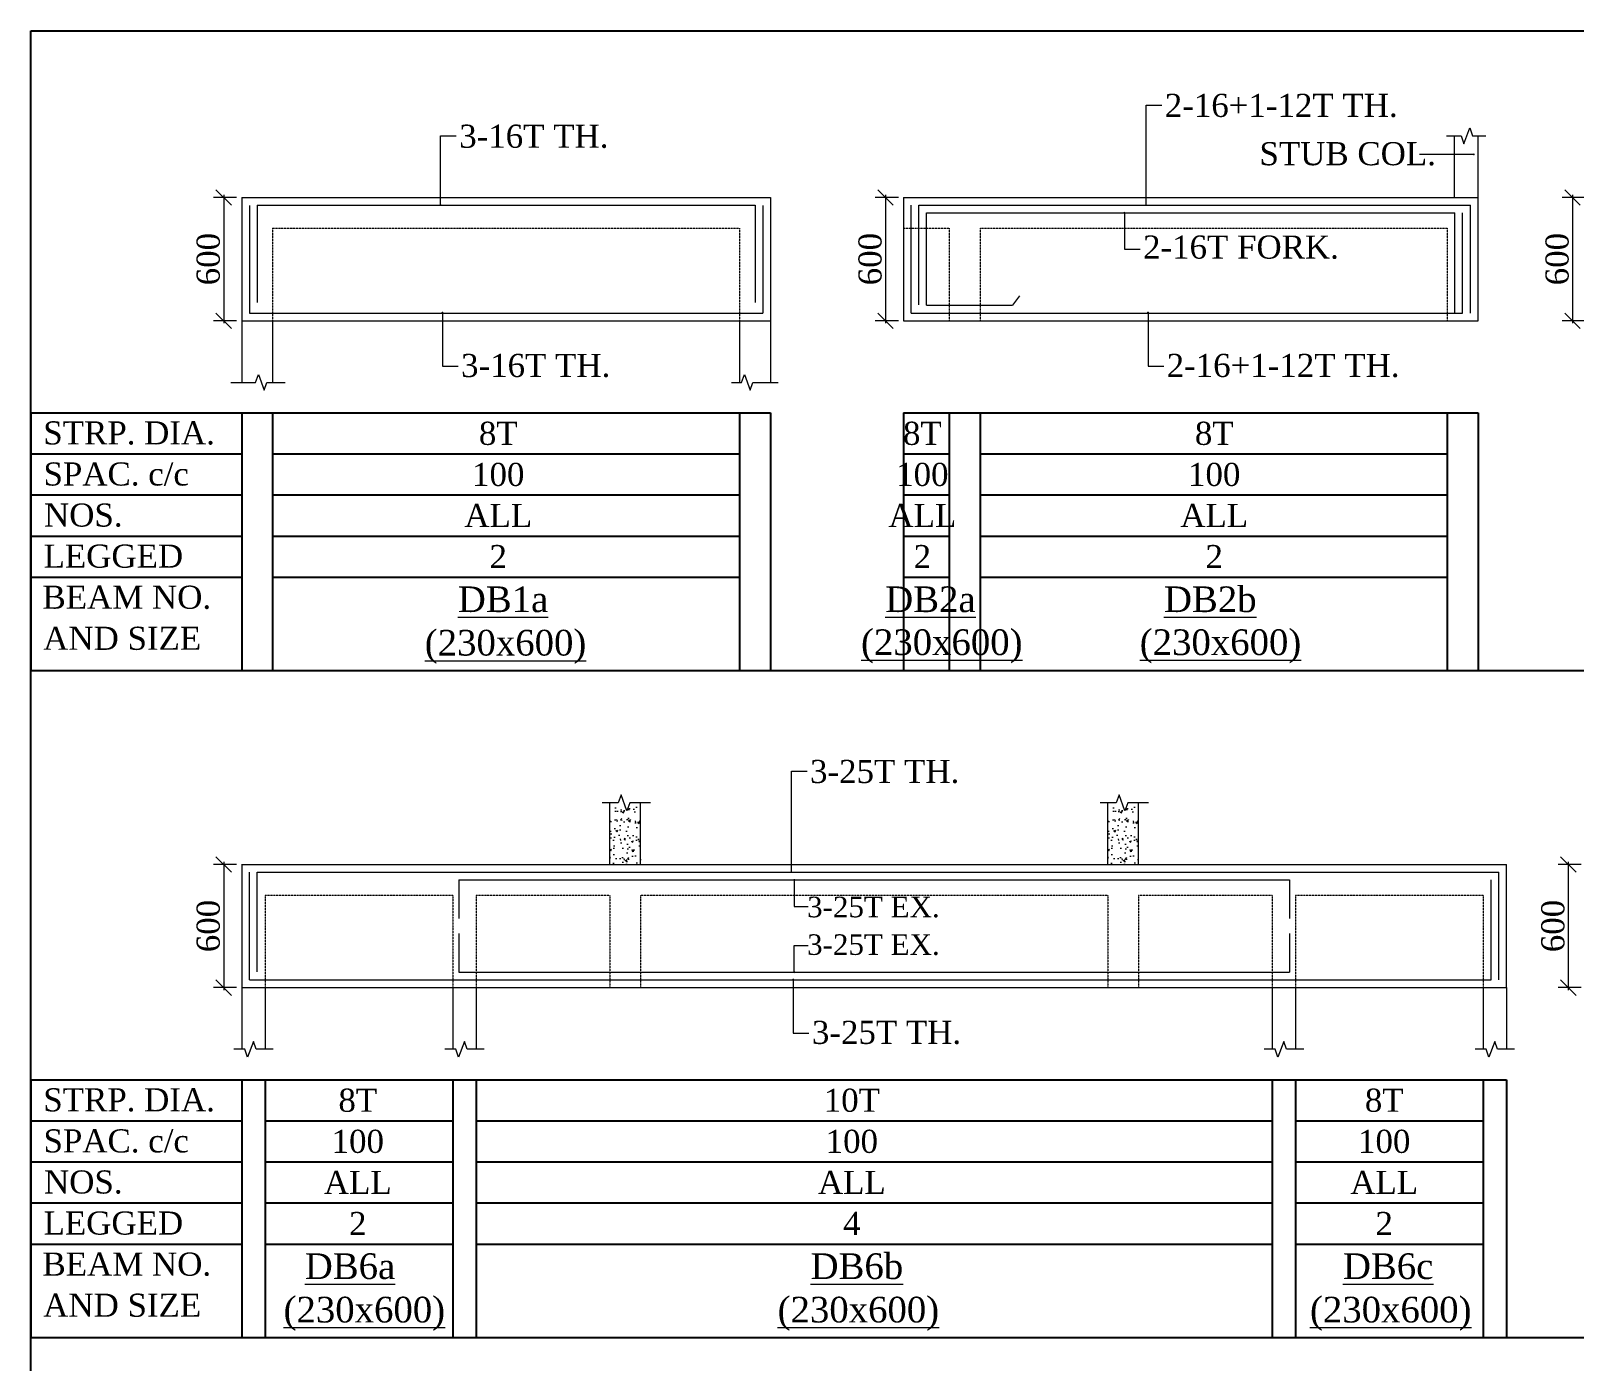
# Model space of a CAD drawing. Header units: millimetres. Extents: x 9787089 to 10042845, y -7706546 to -7623003.
# Drawn here: x 9914783 to 9929814, y -7672271 to -7659318 of the extents above; entities that cross this region are included whole.
import ezdxf
from ezdxf.enums import TextEntityAlignment as Align

# ---------------------------------------------------------------- set-up
doc = ezdxf.new("R2010")
doc.units = ezdxf.units.MM
doc.header["$LTSCALE"] = 10
doc.header["$PDMODE"] = 3
doc.linetypes.add('HIDDEN', pattern=[0.375, 0.25, -0.125])
doc.layers.add('S-COLUMN & WALL', color=7, linetype='Continuous', lineweight=18, true_color=0xfa321e)
for name, color, linetype, lineweight in [('S-CUT OUT LINE', 9, 'Continuous', 0), ('S-DIM L.S.', 7, 'Continuous', 0), ('S-HATCH', 8, 'Continuous', 0), ('S-L.S.SECTION', 5, 'Continuous', 0), ('S-L.S.SLAB LINE', 252, 'HIDDEN', 0), ('S-L.S.STEEL', 1, 'Continuous', 9), ('S-SECTION MARK', 7, 'Continuous', 0), ('S-TEXT', 7, 'Continuous', 0), ('S-TEXT L.S. BEAM NO.', 30, 'Continuous', 0), ('S-TEXT. L.S.', 7, 'Continuous', 0)]:
    doc.layers.add(name, color=color, linetype=linetype, lineweight=lineweight)
doc.layers.add('S-SHEET', color=250, linetype='Continuous')
doc.styles.add('135', font='arial.ttf', dxfattribs={"width": 0.8, "height": 135})
doc.styles.get("Standard").update_dxf_attribs({"font": 'arial.ttf'})
doc.styles.add('TEXT', font='times.ttf')
doc.dimstyles.new('75', dxfattribs={"dimtxt": 135, "dimasz": 90, "dimexe": 0.1, "dimexo": 0.03, "dimgap": 0.09, "dimtad": 1, "dimdec": 0, "dimzin": 0, "dimdsep": 46, "dimtxsty": '135', "dimblk": 'ARCHTICK', "dimcen": 0.09, "dimclrd": 256, "dimclre": 256, "dimclrt": 256, "dimadec": 0, "dimazin": 0, "dimtfac": 1, "dimtdec": 0, "dimtofl": 0, "dimtmove": 1, "dimatfit": 3, "dimldrblk": 'DOTSMALL', "dimfxl": 1, "dimtolj": 1, "dimtzin": 0, "dimlwd": -1, "dimlwe": -1, "dimarcsym": 0})
doc.dimstyles.new('SETU_1', dxfattribs={"dimtxt": 200, "dimasz": 150, "dimexe": 100, "dimexo": 50, "dimgap": 35, "dimtad": 1, "dimdec": 0, "dimzin": 0, "dimdsep": 46, "dimtxsty": 'Standard', "dimblk": 'OBLIQUE', "dimcen": 150, "dimdle": 25, "dimclrd": 256, "dimclre": 7, "dimclrt": 256, "dimadec": 0, "dimazin": 0, "dimtfac": 1, "dimtdec": 0, "dimtofl": 0, "dimtmove": 1, "dimatfit": 3, "dimfxl": 1, "dimtolj": 1, "dimtzin": 0, "dimlwd": -1, "dimlwe": 5, "dimarcsym": 1})

# ---------------------------------------------------------------- blocks, each defined once
blk = doc.blocks.new('_ArchTick')
at = {"color": 0, "linetype": 'ByBlock', "const_width": 0.15}
blk.add_lwpolyline([(-0.5, -0.5), (0.5, 0.5)], dxfattribs=at)
blk = doc.blocks.new('_Oblique')
at = {"color": 0, "linetype": 'ByBlock', "lineweight": -2}
blk.add_line((-0.5, -0.5), (0.5, 0.5), dxfattribs=at)
blk = doc.blocks.new('*D16')
at = {"layer": 'Defpoints', "color": 0, "transparency": 16777216}
for p in [(9916836.50405604, -7660940.507424853), (9916661.354091411, -7662140.507427833), (9916836.504056972, -7662140.507427833)]:
    blk.add_point(p, dxfattribs=at)
at = {"layer": 'S-DIM L.S.', "color": 7, "lineweight": 5, "transparency": 16777216}
for p, q in [((9916786.50405604, -7660940.507424853), (9916561.354091411, -7660940.507424853)), ((9916786.504056972, -7662140.507427833), (9916561.354091411, -7662140.507427833))]:
    blk.add_line(p, q, dxfattribs=at)
at = {"layer": 'S-DIM L.S.', "transparency": 16777216}
blk.add_line((9916661.354091411, -7660915.507424853), (9916661.354091411, -7662165.507427833), dxfattribs=at)
at = {"layer": 'S-DIM L.S.', "transparency": 16777216, "xscale": 150, "yscale": 150, "zscale": 150}
for p, rotation in [((9916661.354091411, -7660940.507424853), 90), ((9916661.354091411, -7662140.507427833), 270)]:
    blk.add_blockref('_Oblique', p, dxfattribs=dict(at, rotation=rotation))
at = {"layer": 'S-DIM L.S.', "transparency": 16777216, "insert": (9916511.907443967, -7661540.507426344), "char_height": 225, "attachment_point": 5, "rotation": 90, "style": 'TEXT'}
blk.add_mtext('\\A1;600', dxfattribs=at)
blk = doc.blocks.new('*D17')
at = {"layer": 'Defpoints', "color": 0, "transparency": 16777216}
for p in [(9923282.36804353, -7660940.507421911), (9923107.218078872, -7662140.507424891), (9923282.368044462, -7662140.507424891)]:
    blk.add_point(p, dxfattribs=at)
at = {"layer": 'S-DIM L.S.', "color": 7, "lineweight": 5, "transparency": 16777216}
for p, q in [((9923232.36804353, -7660940.507421911), (9923007.218078872, -7660940.507421911)), ((9923232.368044462, -7662140.507424891), (9923007.218078872, -7662140.507424891))]:
    blk.add_line(p, q, dxfattribs=at)
at = {"layer": 'S-DIM L.S.', "transparency": 16777216}
blk.add_line((9923107.218078872, -7660915.507421911), (9923107.218078872, -7662165.507424891), dxfattribs=at)
at = {"layer": 'S-DIM L.S.', "transparency": 16777216, "xscale": 150, "yscale": 150, "zscale": 150}
for p, rotation in [((9923107.218078872, -7660940.507421911), 90), ((9923107.218078872, -7662140.507424891), 270)]:
    blk.add_blockref('_Oblique', p, dxfattribs=dict(at, rotation=rotation))
at = {"layer": 'S-DIM L.S.', "transparency": 16777216, "insert": (9922957.771431427, -7661540.507423402), "char_height": 225, "attachment_point": 5, "rotation": 90, "style": 'TEXT'}
blk.add_mtext('\\A1;600', dxfattribs=at)
blk = doc.blocks.new('*D18')
at = {"layer": 'Defpoints', "color": 0, "transparency": 16777216}
for p in [(9929973.830867516, -7660940.507421913), (9929798.680902734, -7662140.507424893), (9929973.830868447, -7662140.507424893)]:
    blk.add_point(p, dxfattribs=at)
at = {"layer": 'S-DIM L.S.', "color": 7, "lineweight": 5, "transparency": 16777216}
for p, q in [((9929923.830867516, -7660940.507421913), (9929698.680902734, -7660940.507421913)), ((9929923.830868447, -7662140.507424893), (9929698.680902734, -7662140.507424893))]:
    blk.add_line(p, q, dxfattribs=at)
at = {"layer": 'S-DIM L.S.', "transparency": 16777216}
blk.add_line((9929798.680902734, -7660915.507421913), (9929798.680902734, -7662165.507424893), dxfattribs=at)
at = {"layer": 'S-DIM L.S.', "transparency": 16777216, "xscale": 150, "yscale": 150, "zscale": 150}
for p, rotation in [((9929798.680902734, -7660940.507421913), 90), ((9929798.680902734, -7662140.507424893), 270)]:
    blk.add_blockref('_Oblique', p, dxfattribs=dict(at, rotation=rotation))
at = {"layer": 'S-DIM L.S.', "transparency": 16777216, "insert": (9929649.23425529, -7661540.507423404), "char_height": 225, "attachment_point": 5, "rotation": 90, "style": 'TEXT'}
blk.add_mtext('\\A1;600', dxfattribs=at)
blk = doc.blocks.new('*D23')
at = {"layer": 'Defpoints', "color": 0, "transparency": 16777216}
for p in [(9916836.504057018, -7667434.383285138), (9916661.354092281, -7668634.383288118), (9916836.50405795, -7668634.383288118)]:
    blk.add_point(p, dxfattribs=at)
at = {"layer": 'S-DIM L.S.', "color": 7, "lineweight": 5, "transparency": 16777216}
for p, q in [((9916786.504057018, -7667434.383285138), (9916561.354092281, -7667434.383285138)), ((9916786.50405795, -7668634.383288118), (9916561.354092281, -7668634.383288118))]:
    blk.add_line(p, q, dxfattribs=at)
at = {"layer": 'S-DIM L.S.', "transparency": 16777216}
blk.add_line((9916661.354092281, -7667409.383285138), (9916661.354092281, -7668659.383288118), dxfattribs=at)
at = {"layer": 'S-DIM L.S.', "transparency": 16777216, "xscale": 150, "yscale": 150, "zscale": 150}
for p, rotation in [((9916661.354092281, -7667434.383285138), 90), ((9916661.354092281, -7668634.383288118), 270)]:
    blk.add_blockref('_Oblique', p, dxfattribs=dict(at, rotation=rotation))
at = {"layer": 'S-DIM L.S.', "transparency": 16777216, "insert": (9916511.907444837, -7668034.383286629), "char_height": 225, "attachment_point": 5, "rotation": 90, "style": 'TEXT'}
blk.add_mtext('\\A1;600', dxfattribs=at)
blk = doc.blocks.new('*D24')
at = {"layer": 'Defpoints', "color": 0, "transparency": 16777216}
for p in [(9929932.515880283, -7667434.383285133), (9929757.365915524, -7668634.383288113), (9929932.515881214, -7668634.383288113)]:
    blk.add_point(p, dxfattribs=at)
at = {"layer": 'S-DIM L.S.', "color": 7, "lineweight": 5, "transparency": 16777216}
for p, q in [((9929882.515880283, -7667434.383285133), (9929657.365915524, -7667434.383285133)), ((9929882.515881214, -7668634.383288113), (9929657.365915524, -7668634.383288113))]:
    blk.add_line(p, q, dxfattribs=at)
at = {"layer": 'S-DIM L.S.', "transparency": 16777216}
blk.add_line((9929757.365915524, -7667409.383285133), (9929757.365915524, -7668659.383288113), dxfattribs=at)
at = {"layer": 'S-DIM L.S.', "transparency": 16777216, "xscale": 150, "yscale": 150, "zscale": 150}
for p, rotation in [((9929757.365915524, -7667434.383285133), 90), ((9929757.365915524, -7668634.383288113), 270)]:
    blk.add_blockref('_Oblique', p, dxfattribs=dict(at, rotation=rotation))
at = {"layer": 'S-DIM L.S.', "transparency": 16777216, "insert": (9929607.91926808, -7668034.383286624), "char_height": 225, "attachment_point": 5, "rotation": 90, "style": 'TEXT'}
blk.add_mtext('\\A1;600', dxfattribs=at)

msp = doc.modelspace()

# ---------------------------------------------------------------- hatches: boundary and pattern name
at = {"layer": 'S-HATCH'}
h = msp.add_hatch(dxfattribs=at)
h.set_pattern_fill('AR-CONC', color=256)
h.set_pattern_definition([(49.99999999999999, (-157803.4182117227, -45286.24645455461), (182.184668996004, -15.93908553890309), [19.05, -209.55]), (355, (-157803.4182117227, -45286.24645455461), (-35.24342142496934, 191.0568452390351), [15.24, -167.64058417]), (100.4514447, (-157788.2362047228, -45287.57470805461), (146.9412470903533, 175.1177519121951), [16.19000879999999, -178.0902445999999]), (46.18420000000001, (-157803.4182117227, -45235.44645455461), (271.0790408921299, -42.04232793272715), [28.575, -314.325]), (96.63555760999994, (-157780.8283117228, -45238.94995455461), (237.404134051503, 247.4261245977215), [24.28502314, -267.13560816]), (351.1841511700001, (-157803.4182117227, -45235.44645455461), (237.404134064977, 247.4261245855326), [22.85996707, -251.45973192]), (21, (-157778.0182117228, -45248.14645455461), (151.6143912691325, -102.2651981870876), [19.05, -209.55]), (326.0000000000001, (-157778.0182117228, -45248.14645455461), (61.80202834764707, 184.1879661223193), [15.24, -167.64]), (71.45144499999999, (-157765.3836791228, -45256.66855445461), (213.4164192787161, 81.92276888590524), [16.1900088, -178.0899376]), (37.50000000000001, (-157803.4182117227, -45286.24645455461), (3.088603250591817, 84.55503887315311), [0, -165.608, 0, -170.18, 0, -168.275]), (7.499999999999999, (-157803.4182117227, -45286.24645455461), (66.81966251030575, 100.1805748181195), [0, -97.02799999999999, 0, -161.798, 0, -64.135]), (327.5, (-157860.0602117227, -45286.24645455461), (135.5905951668714, -5.728743992673444), [0, -63.5, 0, -198.12, 0, -262.89]), (317.5, (-157885.4602117227, -45286.24645455461), (148.129181386018, 25.42649103333303), [0, -82.55, 0, -131.572, 0, -186.69])])
h.paths.add_polyline_path([(9920721.55712303, -7666834.383285507), (9920615.887875194, -7666834.383285507), (9920587.917570481, -7666911.231067865), (9920531.976959193, -7666757.535503148), (9920504.00665355, -7666834.383285507), (9920421.554921892, -7666834.383285507), (9920421.554921892, -7667434.383285134), (9920721.55712303, -7667434.383285134)])
h = msp.add_hatch(dxfattribs=at)
h.set_pattern_fill('AR-CONC', color=256)
h.set_pattern_definition([(49.99999999999999, (-152953.4480701294, -45286.24645455461), (182.184668996004, -15.93908553890309), [19.05, -209.55]), (355, (-152953.4480701294, -45286.24645455461), (-35.24342142496934, 191.0568452390351), [15.24, -167.64058417]), (100.4514447, (-152938.2660631294, -45287.57470805461), (146.9412470903533, 175.1177519121951), [16.19000879999999, -178.0902445999999]), (46.18420000000001, (-152953.4480701294, -45235.44645455461), (271.0790408921299, -42.04232793272715), [28.575, -314.325]), (96.63555760999994, (-152930.8581701294, -45238.94995455461), (237.404134051503, 247.4261245977215), [24.28502314, -267.13560816]), (351.1841511700001, (-152953.4480701294, -45235.44645455461), (237.404134064977, 247.4261245855326), [22.85996707, -251.45973192]), (21, (-152928.0480701294, -45248.14645455461), (151.6143912691325, -102.2651981870876), [19.05, -209.55]), (326.0000000000001, (-152928.0480701294, -45248.14645455461), (61.80202834764707, 184.1879661223193), [15.24, -167.64]), (71.45144499999999, (-152915.4135375294, -45256.66855445461), (213.4164192787161, 81.92276888590524), [16.1900088, -178.0899376]), (37.50000000000001, (-152953.4480701294, -45286.24645455461), (3.088603250591817, 84.55503887315311), [0, -165.608, 0, -170.18, 0, -168.275]), (7.499999999999999, (-152953.4480701294, -45286.24645455461), (66.81966251030575, 100.1805748181195), [0, -97.02799999999999, 0, -161.798, 0, -64.135]), (327.5, (-153010.0900701294, -45286.24645455461), (135.5905951668714, -5.728743992673444), [0, -63.5, 0, -198.12, 0, -262.89]), (317.5, (-153035.4900701294, -45286.24645455461), (148.129181386018, 25.42649103333303), [0, -82.55, 0, -131.572, 0, -186.69])])
h.paths.add_polyline_path([(9925571.527264623, -7666834.383285507), (9925465.858016787, -7666834.383285507), (9925437.887712074, -7666911.231067865), (9925381.947100786, -7666757.535503148), (9925353.976795143, -7666834.383285507), (9925271.525063485, -7666834.383285507), (9925271.525063485, -7667434.383285134), (9925571.527264623, -7667434.383285134)])

# ---------------------------------------------------------------- linework, layer by layer
at = {"layer": 'S-COLUMN & WALL', "color": 230, "ltscale": 0.1, "true_color": 0xff148a}
for p, q in [((9928648.418766093, -7660940.510975258, 0.001214288835693592), (9928648.41876609, -7660340.510975631, 0.001214288835693592)), ((9928878.367900243, -7660940.510975258, 0.001214288835693592), (9928878.367900243, -7660340.510975631, 0.001214288835693592))]:
    msp.add_line(p, q, dxfattribs=at)
at = {"layer": 'S-COLUMN & WALL', "color": 230, "ltscale": 0.1, "true_color": 0xff148a, "elevation": 0.002766601140543148}
msp.add_lwpolyline([(9928570.131022658, -7660340.510975631), (9928712.893862324, -7660340.510975631), (9928740.864167036, -7660417.358757989), (9928796.804778324, -7660263.663193272), (9928824.775083968, -7660340.510975631), (9928953.36790043, -7660340.510975631)], dxfattribs=at)
at = {"layer": 'S-CUT OUT LINE', "color": 5}
for points, elevation in [([(9916729.49402323, -7662740.507433054), (9916971.102669483, -7662740.507433088), (9916999.072974196, -7662663.659650729), (9917055.013585484, -7662817.355215446), (9917082.983891128, -7662740.507433088), (9917260.589535981, -7662740.507427545)], 0.001606173488497782), ([(9921608.267322669, -7662740.507427512), (9921704.467823919, -7662740.507433261), (9921732.438128632, -7662663.659650902), (9921788.37873992, -7662817.355215619), (9921816.349045563, -7662740.507433261), (9922061.554922072, -7662740.507433261)], 0.00159432553756065), ([(9920819.715974627, -7666834.383285507), (9920615.887875194, -7666834.383285507), (9920587.917570481, -7666911.231067865), (9920531.976959193, -7666757.535503148), (9920504.00665355, -7666834.383285507), (9920346.554921705, -7666834.383285507)], 0.0001131197089960961), ([(9925669.68611622, -7666834.383285507), (9925465.858016787, -7666834.383285507), (9925437.887712074, -7666911.231067865), (9925381.947100786, -7666757.535503148), (9925353.976795143, -7666834.383285507), (9925196.525063299, -7666834.383285507)], 0.0001131197089960961), ([(9917144.84266532, -7669234.38328216), (9916978.696485741, -7669234.38328216), (9916950.726181028, -7669157.535499802), (9916894.78556974, -7669311.231064519), (9916866.815264096, -7669234.38328216), (9916761.5549217, -7669234.38328216)], 0.0001131197089960968), ([(9919199.842665318, -7669234.383291468), (9919033.69648574, -7669234.383291468), (9919005.726181027, -7669157.535509109), (9918949.785569739, -7669311.231073827), (9918921.815264095, -7669234.383291468), (9918816.554921698, -7669234.383291468)], 0.000113119709003203), ([(9927179.842666846, -7669234.38328216), (9927013.696487267, -7669234.38328216), (9926985.726182554, -7669157.535499802), (9926929.785571266, -7669311.231064519), (9926901.815265622, -7669234.38328216), (9926796.554923225, -7669234.38328216)], 0.0001131197090032022), ([(9929234.842666846, -7669234.383285879), (9929068.696487267, -7669234.383285879), (9929040.726182554, -7669157.535503521), (9928984.785571266, -7669311.231068238), (9928956.815265622, -7669234.383285879), (9928851.554923225, -7669234.383285879)], 0.000113119709003203)]:
    msp.add_lwpolyline(points, dxfattribs=dict(at, elevation=elevation))
at = {"layer": 'S-L.S.SECTION'}
for p, q in [((9916836.554921886, -7660940.507424849), (9921986.605786737, -7660940.507424942, 2.435048789826918e-05)), ((9916836.554921886, -7660940.507424849), (9916836.554921886, -7662140.507431556)), ((9921986.605786739, -7660940.507425056, 2.435048789826918e-05), (9921986.605786743, -7662140.507446681, 2.435048789826918e-05)), ((9923282.368043527, -7660940.507421907, 0.001140032434971024), (9928878.367900243, -7660940.507421908, 0.001214288835693592)), ((9923282.418909376, -7660940.507421907, 0.001140032434971024), (9923282.418908399, -7662140.507428613, 0.001140032434971024)), ((9928878.367900243, -7662140.507423026, 0.001214288835693592), (9928878.367900243, -7660940.507421908, 0.001214288835693592)), ((9916836.554921886, -7662140.507423026), (9921986.605786743, -7662140.507419552, 2.435048789826918e-05)), ((9916836.605787735, -7662140.507433427), (9916836.605787735, -7662740.507433054)), ((9917136.605930973, -7662140.507427918, 0.001081583055497668), (9917136.605930973, -7662740.507427545, 0.001081583055497668)), ((9921686.555066101, -7662140.507427884), (9921686.555066101, -7662740.507427512)), ((9921986.554921886, -7662140.507433633, 2.435048789826918e-05), (9921986.554921886, -7662740.507433261, 2.435048789826918e-05)), ((9923282.368044458, -7662140.507424887), (9928878.367900243, -7662140.507423026, 0.001214288835693592)), ((9920421.554921892, -7667434.383285134), (9920421.554921892, -7666834.383285507)), ((9920721.55712303, -7667434.383285134), (9920721.55712303, -7666834.383285507)), ((9925271.525063485, -7667434.383285134), (9925271.525063485, -7666834.383285507)), ((9925571.527264623, -7667434.383285134), (9925571.527264623, -7666834.383285507)), ((9916836.504057014, -7667434.383285134), (9929156.605788287, -7667434.383285134)), ((9916836.554922864, -7667434.383285134), (9916836.554921886, -7668634.383286252)), ((9929156.605788287, -7668634.383286252), (9929156.605788287, -7667434.383285134)), ((9916836.554921886, -7668634.383286252), (9929156.605788287, -7668634.383286252)), ((9916836.554921886, -7668634.383282533), (9916836.554921886, -7669234.38328216)), ((9917066.554921888, -7668634.383282533), (9917066.554921888, -7669234.38328216)), ((9918891.554921884, -7668634.383291841), (9918891.554921884, -7669234.383291468)), ((9919121.554921886, -7668634.383291841), (9919121.554921886, -7669234.383291468)), ((9926871.554923411, -7668634.383282533), (9926871.554923411, -7669234.38328216)), ((9927101.554923413, -7668634.383282533), (9927101.554923413, -7669234.38328216)), ((9928926.554923411, -7668634.383286252), (9928926.554923411, -7669234.383285879)), ((9929156.554923413, -7668634.383286252), (9929156.605788287, -7668634.383286252)), ((9929156.554923413, -7668634.383286252), (9929156.554923413, -7669234.383285879))]:
    msp.add_line(p, q, dxfattribs=at)
at = {"layer": 'S-L.S.SLAB LINE', "ltscale": 0.3}
for p, q in [((9917136.605930973, -7661240.507424933, 0.001081583055497668), (9921686.555066101, -7661240.507424828, -0.002233551325568268)), ((9917136.605930973, -7661240.507432389, 0.001081583055497668), (9917136.605930973, -7662140.507433507, 0.001081583055497668)), ((9921686.555066105, -7661240.507424895), (9921686.555066103, -7662140.507440933)), ((9923282.368043527, -7661240.507427496, 0.001140032434971024), (9923282.4189084, -7661240.507427496, 0.001140032434971024)), ((9923282.41890913, -7661240.507427496, -0.0001990763805771026), (9923728.367900243, -7661240.507427496, -8.006300009203904e-05)), ((9923728.367900243, -7661240.507423622, 9.677853101452066e-05), (9923728.367900243, -7662140.507424739, 9.677853101452066e-05)), ((9924028.367899997, -7661240.507427496), (9924028.367899997, -7662140.507428613)), ((9924028.370245593, -7661240.507427496), (9928578.367899911, -7661240.507427498, 0.001214288835693592)), ((9928578.367899913, -7661240.507427498, 0.001214288835693592), (9928578.367899913, -7662140.507428614, 0.001214288835693592)), ((9916836.504057014, -7667734.383290723), (9916836.554921888, -7667734.383290723)), ((9917066.554921886, -7667734.383290723), (9918891.554921886, -7667734.383290723)), ((9917066.554921886, -7667734.383290723), (9917066.554921886, -7668634.383291841)), ((9918891.554921886, -7667734.383290723), (9918891.554921886, -7668634.383291841)), ((9919121.554921886, -7667734.383290723), (9919121.554921886, -7668634.383291841)), ((9919121.554921886, -7667734.383290723), (9920421.554921892, -7667734.383290723)), ((9920421.554921892, -7667734.38329073), (9920421.554921892, -7668634.383291848)), ((9920721.55712303, -7667734.383290731), (9920721.55712303, -7668634.383291849)), ((9920721.55712303, -7667734.383290723), (9925271.525063485, -7667734.383290725)), ((9925271.525063485, -7667734.38329073), (9925271.525063485, -7668634.383291848)), ((9925571.527264623, -7667734.38329073), (9925571.527264623, -7668634.383291848)), ((9925571.527264623, -7667734.383290725), (9926871.554923413, -7667734.383290724)), ((9926871.554923413, -7667734.383290723), (9926871.554923413, -7668634.383291841)), ((9927101.554923413, -7667734.383290723), (9927101.554923413, -7668634.383291841)), ((9927101.554923413, -7667734.383290724), (9928926.554923419, -7667734.383290724)), ((9928926.554923419, -7667734.383290723), (9928926.554923419, -7668634.383291841))]:
    msp.add_line(p, q, dxfattribs=at)
at = {"layer": 'S-L.S.STEEL'}
for p, q in [((9916911.554921886, -7661016.917402572), (9916911.554921886, -7662065.507426714)), ((9916986.554921888, -7661015.507425968), (9916986.554921886, -7661964.289660193)), ((9921836.605786778, -7661015.507426174, 2.435048789826918e-05), (9921836.60578678, -7661964.2896604, 2.435048789826918e-05)), ((9921911.60578678, -7661016.917402779, 2.435048789826918e-05), (9921911.60578678, -7662065.50742692, 2.435048789826918e-05)), ((9923357.368043711, -7662065.50742377, 0.001140032434971024), (9923357.368043711, -7661015.507423025, 0.001140032434971024)), ((9923432.368043898, -7661015.507423025, 0.001140032434971024), (9928803.367900057, -7661015.507423026, 0.001214288835693592)), ((9923432.368043896, -7661985.853187704, 0.001140032434971024), (9923432.368043898, -7661015.507423025, 0.001140032434971024)), ((9923507.368044086, -7661090.507424144, 0.0011400324349711), (9928653.367899686, -7661090.507424145, 0.001210303988879502)), ((9923507.368044082, -7661990.50742275, 0.001140032434971017), (9923507.368044084, -7661090.507424144, 0.001140032434971017)), ((9928653.367899686, -7662065.507423771, 0.001214288835693689), (9928653.367899686, -7661090.507424145, 0.001214288835693689)), ((9928728.36789987, -7662065.507423771, 0.001214288835693592), (9928728.36789987, -7661090.50742228, 0.001214288835693592)), ((9928803.367900057, -7662065.507423771, 0.001214288835693592), (9928803.367900057, -7661015.507423026, 0.001214288835693592)), ((9923507.368044086, -7661990.50742275, 0.002221962969173319), (9924345.189915255, -7661990.50742275, 0.002233546219628124)), ((9924413.670531673, -7661898.402666171), (9924345.189915255, -7661990.50742275, 0.002233546219628124)), ((9916911.554921886, -7662065.507426714), (9921911.605786778, -7662065.50742692, 2.435048789826918e-05)), ((9923357.368043713, -7662065.507423771, 0.001140032434971024), (9928728.36789987, -7662065.507423771, 0.001214288835693592)), ((9916911.504057199, -7668559.383286997), (9916911.504057199, -7667509.383286252)), ((9916986.504057385, -7667509.383286252), (9929081.6057881, -7667509.383286252)), ((9916986.504057383, -7668479.729050931), (9916986.504057385, -7667509.383286252)), ((9929081.6057881, -7668559.383286997), (9929081.6057881, -7667509.383286252)), ((9918952.713970928, -7667584.38328737), (9927040.395874372, -7667584.383287369)), ((9918952.713970928, -7667584.38328737), (9918952.713970928, -7667960.973507687)), ((9927040.395874372, -7667584.383287371), (9927040.395874372, -7667960.973507688)), ((9929006.605787914, -7668559.383286997), (9929006.605787914, -7667584.383285507)), ((9918952.713970928, -7668107.793067425), (9918952.713970928, -7668484.383287742)), ((9927040.395874372, -7668107.793067425), (9927040.395874372, -7668484.383287742)), ((9916911.5040572, -7668559.383286998), (9929006.605787914, -7668559.383286997)), ((9918952.713970928, -7668484.383287742), (9927040.395874372, -7668484.383287742))]:
    msp.add_line(p, q, dxfattribs=at)
msp.add_polyline3d([(9916986.554921888, -7661015.507425968, -6.213179137679785e-05), (9921836.605786776, -7661015.507426174, -7.042482358277026e-05)], dxfattribs=at)
at = {"layer": 'S-SHEET'}
for p, q in [((9914783.431896662, -7663037.007285921, 0.0014812057703569), (9916836.554921886, -7663037.007285921, 0.0014812057703569)), ((9914783.431896662, -7663037.008042155), (9914783.431896662, -7665546.29482579)), ((9916836.554921886, -7663037.007285921, 0.0014812057703569), (9916836.554921886, -7665546.294687955, 0.0014812057703569)), ((9916836.554921884, -7663037.007423756, 0.0009736222271396271), (9921986.554921886, -7663037.007420283, 0.001368497320096438)), ((9916836.554921886, -7663037.007426698), (9916836.554921886, -7665546.294828732)), ((9917136.555066101, -7663037.007421189, 0.001081583055497664), (9917136.555066101, -7665546.294823223, 0.001081583055497664)), ((9921686.555066101, -7663037.007421155), (9921686.555066101, -7665546.294823189)), ((9921986.554921886, -7663037.007426905), (9921986.554921886, -7665546.294828938)), ((9923282.368044458, -7663037.007423756, -0.0002194141286039528), (9928878.367900243, -7663037.007423756, 0.001467614048047934)), ((9923282.368044458, -7663037.007423756), (9923282.368044458, -7665546.29482579)), ((9923728.367900243, -7663037.007423756), (9923728.367900243, -7665546.29482579)), ((9924028.367899997, -7663037.007423757, 5.799147372798422e-05), (9924028.367899997, -7665546.29482579, 5.799147372798422e-05)), ((9928578.367899913, -7663037.007423756), (9928578.367899913, -7665546.29482579)), ((9928878.367900243, -7663037.007423756), (9928878.367900243, -7665546.29482579)), ((9914783.431896662, -7663437.007284432, 0.0014812057703569), (9916836.554921886, -7663437.007284432, 0.0014812057703569)), ((9917136.555066101, -7663437.007419699, 0.00101980383392487), (9921686.555066101, -7663437.007419664, -0.0001387114235892608)), ((9923282.368044458, -7663437.007422267, 3.131893334569004e-05), (9923728.367900243, -7663437.007422267, 2.349084763283192e-05)), ((9924028.370245593, -7663437.007422267, 1.822527625877048e-05), (9928578.367899913, -7663437.007422266, -6.163522407403601e-05)), ((9914783.431896662, -7663837.007284803, 0.0014812057703569), (9916836.554921886, -7663837.007284803, 0.0014812057703569)), ((9917136.555066101, -7663837.007420071, 0.00101980383392487), (9921686.555066101, -7663837.007420038, -0.0001387114235892608)), ((9923282.368044458, -7663837.007422639, 3.131893334569004e-05), (9923728.367900243, -7663837.007422639, 2.349084763283192e-05)), ((9924028.370245593, -7663837.007422639, 1.822527625877048e-05), (9928578.367899913, -7663837.007422638, -6.163522407403601e-05)), ((9914783.431896662, -7664237.007285177, 0.0014812057703569), (9916836.554921886, -7664237.007285177, 0.0014812057703569)), ((9917136.555066101, -7664237.007420444, 0.00101980383392487), (9921686.555066101, -7664237.007420409, -0.0001387114235892608)), ((9923282.368044458, -7664237.007423012, 3.131893334569004e-05), (9923728.367900243, -7664237.007423012, 2.349084763283192e-05)), ((9924028.370245593, -7664237.007423012, 1.822527625877048e-05), (9928578.367899913, -7664237.007423011, -6.163522407403601e-05)), ((9914783.431896662, -7664637.007285548, 0.0014812057703569), (9916836.554921886, -7664637.007285548, 0.0014812057703569)), ((9917136.555066101, -7664637.007420816, 0.00101980383392487), (9921686.555066101, -7664637.007420782, -0.0001387114235892608)), ((9923282.368044458, -7664637.007423384, 3.131893334569004e-05), (9923728.367900243, -7664637.007423384, 2.349084763283192e-05)), ((9924028.370245593, -7664637.007423384, 1.822527625877048e-05), (9928578.367899913, -7664637.007423383, -6.163522407403601e-05)), ((9914783.431896662, -7665546.294687955, 0.0014812057703569), (9916836.554921886, -7665546.294687955, 0.0014812057703569)), ((9914783.431896662, -7665546.29482579), (9966117.58848553, -7665546.29482579)), ((9916836.554921884, -7665546.29482579, 0.001058580611840428), (9921986.554921886, -7665546.294822318, 0.001453455704797239)), ((9923282.368044458, -7665546.29482579, -0.0001344557439031525), (9928878.367900243, -7665546.29482579, 0.001552572432748734)), ((9914783.431896662, -7669530.883149142, 0.0014812057703569), (9916836.554921886, -7669530.883149142, 0.0014812057703569)), ((9914783.431896662, -7669530.883905376), (9914783.431896662, -7672040.170689012)), ((9916836.554921886, -7669530.883149142, 0.0007777814276484251), (9929156.554923413, -7669530.883149142, 2.739693174260131e-05)), ((9916836.554921886, -7669530.883149142), (9916836.554921886, -7672040.170551176)), ((9916836.554921886, -7669530.883149142, 0.0014812057703569), (9916836.554921886, -7672040.170551176, 0.0014812057703569)), ((9916836.554921886, -7669530.883289919), (9916836.554921886, -7672040.170691953)), ((9917066.554921886, -7669530.883149142), (9917066.554921886, -7672040.170551176)), ((9918891.554921886, -7669530.883149142), (9918891.554921886, -7672040.170551176)), ((9919121.554921886, -7669530.883149142), (9919121.554921886, -7672040.170551176)), ((9926871.554923413, -7669530.883149142), (9926871.554923413, -7672040.170551176)), ((9927101.554923413, -7669530.883149142), (9927101.554923413, -7672040.170551176)), ((9928926.554923413, -7669530.883149142), (9928926.554923413, -7672040.170551176)), ((9929156.554923413, -7669530.883149142), (9929156.554923413, -7672040.170551176)), ((9914783.431896662, -7669930.883147653, 0.0014812057703569), (9916836.554921886, -7669930.883147653, 0.0014812057703569)), ((9917066.554921886, -7669930.883147652, 0.0008463539603041002), (9918891.554921886, -7669930.883147652, 0.0007096870468903541)), ((9919121.554921886, -7669930.883147652, 0.0006924632715012245), (9926871.554923413, -7669930.883147652, 0.0001120969267531298)), ((9927101.554923413, -7669930.883147652, 9.48731513640002e-05), (9928926.554923419, -7669930.883147652, -4.179376205016433e-05)), ((9914783.431896662, -7670330.883148025, 0.0014812057703569), (9916836.554921886, -7670330.883148025, 0.0014812057703569)), ((9917066.554921886, -7670330.883148025, 0.0008463539603041002), (9918891.554921886, -7670330.883148025, 0.0007096870468903541)), ((9919121.554921886, -7670330.883148025, 0.0006924632715012245), (9926871.554923413, -7670330.883148025, 0.0001120969267531298)), ((9927101.554923413, -7670330.883148025, 9.48731513640002e-05), (9928926.554923419, -7670330.883148025, -4.179376205016433e-05)), ((9914783.431896662, -7670730.883148398, 0.0014812057703569), (9916836.554921886, -7670730.883148398, 0.0014812057703569)), ((9917066.554921886, -7670730.883148398, 0.0008463539603041002), (9918891.554921886, -7670730.883148398, 0.0007096870468903541)), ((9919121.554921886, -7670730.883148398, 0.0006924632715012245), (9926871.554923413, -7670730.883148398, 0.0001120969267531298)), ((9927101.554923413, -7670730.883148398, 9.48731513640002e-05), (9928926.554923419, -7670730.883148398, -4.179376205016433e-05)), ((9914783.431896662, -7671130.88314877, 0.0014812057703569), (9916836.554921886, -7671130.88314877, 0.0014812057703569)), ((9917066.554921886, -7671130.88314877, 0.0008463539603041002), (9918891.554921886, -7671130.88314877, 0.0007096870468903541)), ((9919121.554921886, -7671130.88314877, 0.0006924632715012245), (9926871.554923413, -7671130.88314877, 0.0001120969267531298)), ((9927101.554923413, -7671130.88314877, 9.48731513640002e-05), (9928926.554923419, -7671130.88314877, -4.179376205016433e-05)), ((9914783.431896662, -7672040.170551176, 0.0014812057703569), (9916836.554921886, -7672040.170551176, 0.0014812057703569)), ((9914783.431896662, -7672040.170689012), (9966117.58848553, -7672040.170689012)), ((9916836.554921886, -7672040.170551176, 0.0008627398123492252), (9929156.554923413, -7672040.170551176, 0.0001123553164434014))]:
    msp.add_line(p, q, dxfattribs=at)
msp.add_lwpolyline([(9914783.431896662, -7659318.13024796), (9966117.58848553, -7659318.13024796), (9966117.58848553, -7700977.660080211), (9914783.431896662, -7700977.660080211)], close=True, dxfattribs=at)

# ---------------------------------------------------------------- texts
at = {"layer": 'S-COLUMN & WALL', "color": 230, "ltscale": 0.1, "true_color": 0xff148a, "style": 'TEXT'}
msp.add_text('STUB COL.', height=225, dxfattribs=at).set_placement((9926749.315405179, -7660626.323084344, 0.006803510930889978))
at = {"layer": 'S-TEXT', "style": 'TEXT'}
for s, p in [('STRP. DIA.', (9915740.265350511, -7663345.063890039, 0.0014812057703569)), ('SPAC. c/c', (9915614.627282789, -7663745.063890411, 0.0014812057703569)), ('NOS.', (9915294.079337923, -7664145.063890783, 0.0014812057703569)), ('LEGGED', (9915586.725336222, -7664545.063889293, 0.0014812057703569)), ('BEAM NO.', (9915717.960046327, -7664945.063889666, 0.0014812057703569)), ('AND SIZE', (9915672.754566839, -7665345.063890039, 0.0014812057703569)), ('STRP. DIA.', (9915740.265350511, -7669838.93975326, 0.0014812057703569)), ('SPAC. c/c', (9915614.627282789, -7670238.939753632, 0.0014812057703569)), ('NOS.', (9915294.079337923, -7670638.939754005, 0.0014812057703569)), ('LEGGED', (9915586.725336222, -7671038.939752514, 0.0014812057703569)), ('BEAM NO.', (9915717.960046327, -7671438.939752888, 0.0014812057703569)), ('AND SIZE', (9915672.754566839, -7671838.93975326, 0.0014812057703569))]:
    msp.add_text(s, height=224.9999999994056, dxfattribs=at).set_placement(p, align=Align.CENTER)
at = {"layer": 'S-TEXT', "linetype": 'ByBlock', "style": 'TEXT'}
for s, p in [('8T', (9919335.431277508, -7663237.007420409, 0.001399039515651058)), ('8T', (9923466.146330632, -7663237.007423009, 0.000328390746930967)), ('8T', (9926308.600895712, -7663237.007423009, 0.000328390746930967)), ('100', (9919335.431277508, -7663637.007420781, 0.001399039515651058)), ('100', (9923466.146330632, -7663637.007423381, 0.000328390746930967)), ('100', (9926308.600895712, -7663637.007423381, 0.000328390746930967)), ('ALL', (9919335.431277508, -7664037.007421154, 0.001399039515651058)), ('ALL', (9923466.146330632, -7664037.007423754, 0.000328390746930967)), ('ALL', (9926308.600895712, -7664037.007423754, 0.000328390746930967)), ('2', (9919335.431277508, -7664437.007419663, 0.001543832672572258)), ('2', (9923466.146330632, -7664437.007422264, 0.0004731839038521674)), ('2', (9926308.600895712, -7664437.007422264, 0.0004731839038521674)), ('8T', (9917967.565213758, -7669730.883148397, 0.0001261689590431579)), ('10T', (9922779.425592564, -7669730.883148397, 0.0001261689590431579)), ('8T', (9927964.238539174, -7669730.883148397, 0.0001261689590431579)), ('100', (9917967.565213758, -7670130.88314877, 0.0001261689590431579)), ('100', (9922779.425592564, -7670130.88314877, 0.0001261689590431579)), ('100', (9927964.238539174, -7670130.88314877, 0.0001261689590431579)), ('ALL', (9917967.565213758, -7670530.883149142, 0.0001261689590431579)), ('ALL', (9922779.425592564, -7670530.883149142, 0.0001261689590431579)), ('ALL', (9927964.238539174, -7670530.883149142, 0.0001261689590431579)), ('2', (9917967.565213758, -7670930.883147652, 0.0002709621159643582)), ('4', (9922779.425592564, -7670930.883147652, 0.0002709621159643582)), ('2', (9927964.238539174, -7670930.883147652, 0.0002709621159643582))]:
    msp.add_text(s, height=224.9999999994056, dxfattribs=at).set_placement(p, align=Align.MIDDLE_CENTER)
at = {"layer": 'S-TEXT L.S. BEAM NO.', "color": 1, "linetype": 'ByBlock', "style": 'TEXT'}
for s, p in [('%%UDB1a', (9918941.848865245, -7664977.67139732, 0.001536153524558417)), ('%%UDB2a', (9923104.336344076, -7664977.67139992, 0.001946710526195225)), ('%%UDB2b', (9925819.085806327, -7664977.67139992, 0.001946710526195225)), ('%%U(230x600)', (9918620.192250716, -7665400.646643654, 0.001536153524558417)), ('%%U(230x600)', (9922868.703902898, -7665395.76295166, 0.0004655047558383258)), ('%%U(230x600)', (9925583.453365149, -7665395.76295166, 0.0004655047558383258)), ('%%UDB6a', (9917451.42751251, -7671471.547125309, 0.000263282967950517)), ('%%UDB6b', (9922377.353266511, -7671471.547125309, 0.000263282967950517)), ('%%UDB6c', (9927562.166213121, -7671471.547125309, 0.000263282967950517)), ('%%U(230x600)', (9917244.749705901, -7671894.522371642, 0.000263282967950517)), ('%%U(230x600)', (9922056.610084707, -7671894.522371642, 0.000263282967950517)), ('%%U(230x600)', (9927241.423031317, -7671894.522371642, 0.000263282967950517))]:
    msp.add_text(s, height=249.9999999993395, dxfattribs=at).set_placement(p)
at = {"layer": 'S-TEXT. L.S.', "style": 'TEXT'}
for s, height, p in [('2-16+1-12T TH.', 225, (9925827.166032115, -7660156.023859226, 0.004867753782639428)), ('3-16T TH.', 225, (9918955.277789816, -7660456.231152417, 0.007099855927271505)), ('2-16T FORK.', 225, (9925615.591802703, -7661535.873605966, 0.006037215546378594)), ('3-16T TH.', 225, (9918973.61921236, -7662688.357286875, 0.007065504205677003)), ('2-16+1-12T TH.', 225, (9925845.507454658, -7662688.357289474, 0.004833402061044927)), ('3-25T TH.', 225, (9922372.07833956, -7666641.56963591, 0.005741172525605668)), ('3-25T EX.', 199.9999999994716, (9922343.291343085, -7667949.016117289, 0.002860203395780116)), ('3-25T EX.', 199.9999999994716, (9922343.291343085, -7668315.280374789, 0.002860203395780116)), ('3-25T TH.', 225, (9922390.419762103, -7669182.233152702, 0.005706820804011166))]:
    msp.add_text(s, height=height, dxfattribs=at).set_placement(p)

# ---------------------------------------------------------------- dimensions: what is measured, and where the dimension line sits
at = {"layer": 'S-DIM L.S.', "color": 7}
for base, p1, p2, picture, middle in [((9916661.354091411, -7662140.507427833, 7.425640072216831e-05), (9916836.504056036, -7660940.507424849, 7.425640072216831e-05), (9916836.504056968, -7662140.507427829, 7.425640072216831e-05), '*D16', (9916511.907443967, -7661540.507426344, 7.425640072216831e-05)), ((9923107.218078872, -7662140.507424891), (9923282.368043527, -7660940.507421907), (9923282.368044458, -7662140.507424887), '*D17', (9922957.771431427, -7661540.507423402)), ((9929798.680902734, -7662140.507424893), (9929973.830867512, -7660940.507421909), (9929973.830868443, -7662140.507424889), '*D18', (9929649.23425529, -7661540.507423404)), ((9916661.354092281, -7668634.383288118, 7.425640072216852e-05), (9916836.504057014, -7667434.383285134, 7.425640072216852e-05), (9916836.504057946, -7668634.383288114, 7.425640072216852e-05), '*D23', (9916511.907444837, -7668034.383286629, 7.425640072216852e-05)), ((9929757.365915524, -7668634.383288113), (9929932.51588028, -7667434.383285129), (9929932.51588121, -7668634.38328811), '*D24', (9929607.91926808, -7668034.383286624))]:
    dim = msp.add_linear_dim(base=base, p1=p1, p2=p2, angle=90, dimstyle='SETU_1', override={"dimtxt": 225, "dimlfac": 0.5, "dimtxsty": 'TEXT'}, dxfattribs=at)
    dim.commit()
    dim.dimension.update_dxf_attribs({"geometry": picture, "text_midpoint": middle})

# ---------------------------------------------------------------- leaders
at = {"layer": 'S-SECTION MARK'}
for points in [[(9925645.503956893, -7661015.507423025, -0.0004224215554247763), (9925645.503956893, -7660040.892263123, -0.0004224215554247763), (9925798.06054763, -7660040.892263123, -0.0004224215554247763)], [(9918773.615714595, -7661015.507420425, 0.001331309308670257), (9918773.615714595, -7660341.099556314, 0.001331309308670257), (9918926.17230533, -7660341.099556314, 0.001331309308670257)], [(9925433.929727482, -7661089.341237378, 0.0007470402083143894), (9925433.929727482, -7661444.896926026, 0.0007470402083143894), (9925586.486318218, -7661444.896926026, 0.0007470402083143894)], [(9918791.957137138, -7662061.585606582, 0.001296957587075657), (9918791.957137138, -7662583.5177222, 0.001296957587075657), (9918944.513727874, -7662583.5177222, 0.001296957587075657)], [(9925663.845379436, -7662061.585609181, -0.0004567732770193761), (9925663.845379436, -7662583.517724799, -0.0004567732770193761), (9925816.401970172, -7662583.517724799, -0.0004567732770193761)], [(9922190.416264338, -7667509.383286252, 4.845162339646782e-05), (9922190.416264338, -7666526.438039807, 4.845162339646782e-05), (9922342.972855074, -7666526.438039807, 4.845162339646782e-05)], [(9922218.339898903, -7667584.383417521), (9922218.339898903, -7667843.8065621), (9922353.720680159, -7667843.8065621)], [(9922218.339898903, -7668484.383153865), (9922218.339898903, -7668224.960009286), (9922353.720680159, -7668224.960009286)], [(9922208.757686881, -7668555.461472408, 1.409990180186805e-05), (9922208.757686881, -7669077.393588026, 1.409990180186805e-05), (9922361.314277617, -7669077.393588026, 1.409990180186805e-05)]]:
    msp.add_leader(points, dimstyle='75', override={"dimasz": 75}, dxfattribs=at)
at = {"layer": 'S-SECTION MARK', "color": 230, "true_color": 0xff148a}
msp.add_leader([(9928837.059278471, -7660521.073110082, 0.001214288835693592), (9928308.926954906, -7660521.073110082, 0.001214288835693592)], dimstyle='75', override={"dimasz": 75, "dimclrd": 230}, dxfattribs=at)

doc.saveas('drawing.dxf')
